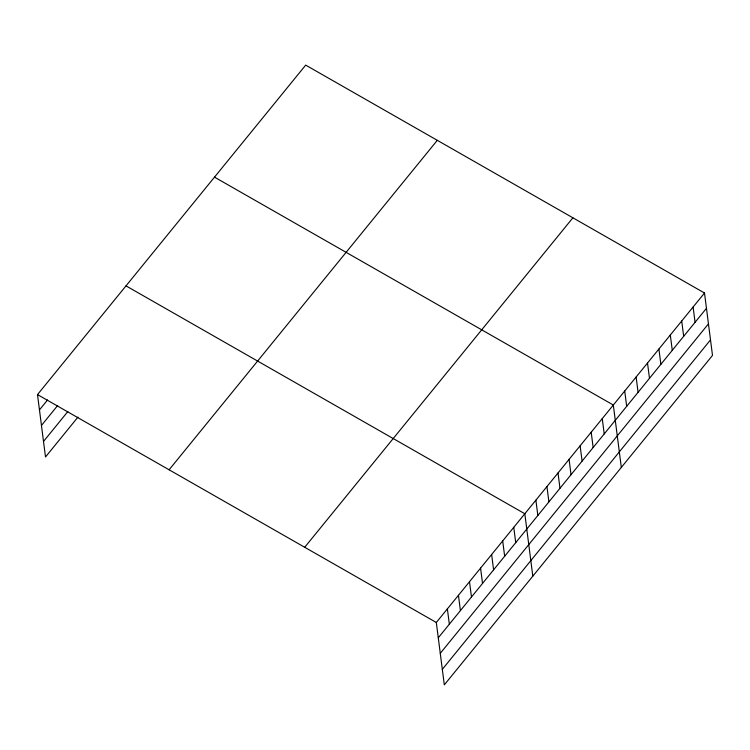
<?xml version="1.0" encoding="UTF-8"?>
<svg xmlns="http://www.w3.org/2000/svg" width="750" height="750" viewBox="0 0 750 750"><rect width="100%" height="100%" fill="white"/><g stroke="black" fill="none" stroke-linecap="round" stroke-linejoin="round"><path stroke-width="1.12" d="M77.944 417.131L45.497 456.994L37.5 394.594L305.691 65.119L704.503 293.006L712.5 355.406L444.309 684.881L436.312 622.481L704.503 293.006M39.459 409.903L47.578 399.938M41.456 425.447L57.675 405.506M43.5 441.459L67.838 411.553M169.106 469.791L437.297 140.316M304.706 547.275L572.897 217.8M438.281 637.791L706.462 308.316M440.269 653.334L708.459 323.85M442.322 669.347L710.513 339.862M214.509 177.141L613.322 405.028L621.319 467.428M126 285.863L524.822 513.75L532.809 576.159M37.5 394.594L436.312 622.481M693.103 307.003L695.072 322.312M681.712 321.009L683.672 336.319M670.312 335.006L672.272 350.325M658.913 349.012L660.872 364.322M647.512 363.019L649.481 378.328M636.122 377.016L638.081 392.325M624.722 391.022L626.681 406.331M602.259 418.612L604.219 433.922M591.197 432.206L593.156 447.516M580.134 445.8L582.094 461.109M569.072 459.384L571.031 474.694M558.009 472.978L559.969 488.288M546.947 486.572L548.906 501.881M535.884 500.166L537.844 515.475M513.759 527.344L515.719 542.653M502.697 540.938L504.656 556.247M491.634 554.522L493.594 569.831M480.572 568.116L482.531 583.425M469.509 581.709L471.469 597.019M458.447 595.294L460.406 610.603M447.375 608.888L449.344 624.197"/></g></svg>
